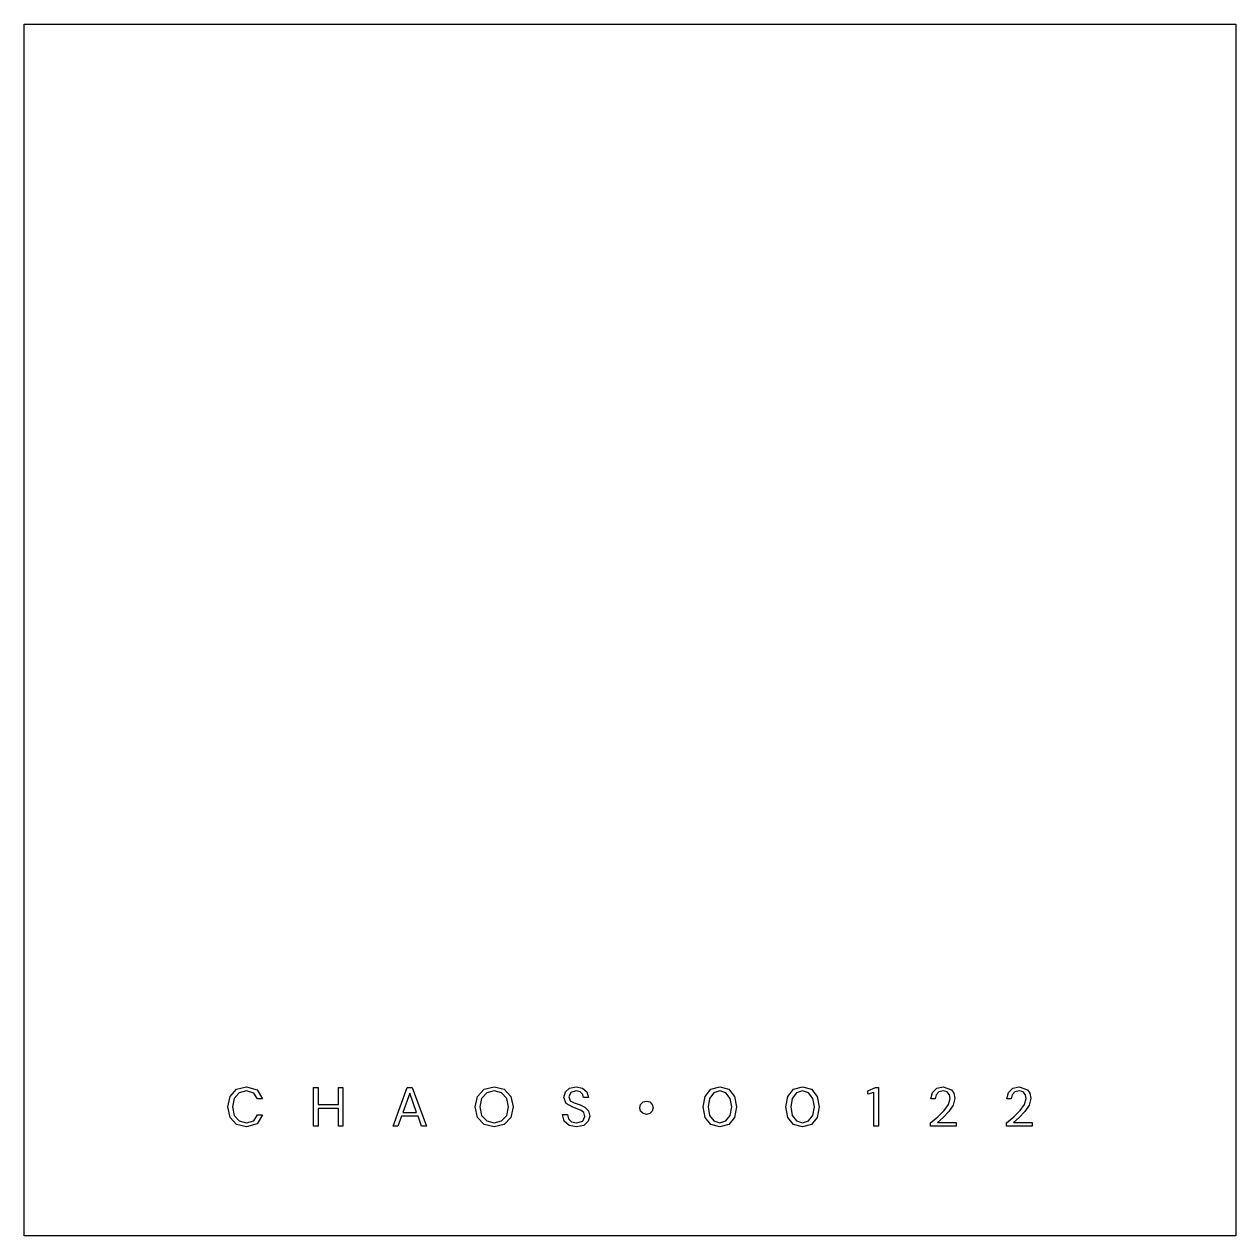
# Model space of a CAD drawing. Extents: x 0 to 92.4, y 0.2 to 92.6.
import ezdxf

# ---------------------------------------------------------------- set-up
doc = ezdxf.new("R2010")
doc.units = 0

msp = doc.modelspace()

# ---------------------------------------------------------------- linework, layer by layer
at = {"layer": 'Layer 1', "color": 7}
for points in [[(0, 92.6042), (92.427836, 92.6042), (92.427836, 0.176364), (0, 0.176364), (0, 92.6042)], [(0, 92.6042), (92.427836, 92.6042), (92.427836, 0.176364), (0, 0.176364), (0, 92.6042)], [(16.94655, 8.483031), (16.196896, 8.675956), (15.706314, 9.210635), (15.535438, 10.009898), (15.706314, 10.809161), (16.196896, 11.349352), (16.94655, 11.542277), (17.773373, 11.299742), (18.181273, 10.621747), (17.78991, 10.621747), (17.514302, 11.06272), (16.94655, 11.228084), (16.395334, 11.079256), (16.02602, 10.660332), (15.89924, 10.009898), (16.02602, 9.353951), (16.395334, 8.94054), (16.94655, 8.797224), (17.514302, 8.957076), (17.78991, 9.392536), (18.181273, 9.392536), (17.773373, 8.720053), (16.94655, 8.483031), (16.94655, 8.483031)], [(22.073393, 8.53264), (22.073393, 11.492668), (22.426171, 11.492668), (22.426171, 10.186287), (23.964063, 10.186287), (23.964063, 11.492668), (24.31684, 11.492668), (24.31684, 8.53264), (23.964063, 8.53264), (23.964063, 9.894143), (22.426171, 9.894143), (22.426171, 8.53264), (22.073393, 8.53264)], [(28.13518, 8.53264), (29.226587, 11.492668), (29.601413, 11.492668), (30.687308, 8.53264), (30.312481, 8.53264), (30.042386, 9.293318), (28.780102, 9.293318), (28.510006, 8.53264), (28.13518, 8.53264)], [(35.853359, 8.483031), (35.087169, 8.675956), (34.574539, 9.210635), (34.392638, 10.009898), (34.574539, 10.809161), (35.087169, 11.349352), (35.853359, 11.542277), (36.614037, 11.349352), (37.126667, 10.809161), (37.308568, 10.009898), (37.126667, 9.210635), (36.614037, 8.675956), (35.853359, 8.483031), (35.853359, 8.483031)], [(35.853359, 8.797224), (36.421111, 8.94054), (36.806962, 9.353951), (36.944766, 10.009898), (36.806962, 10.660332), (36.421111, 11.079256), (35.853359, 11.228084), (35.280095, 11.079256), (34.894244, 10.660332), (34.75644, 10.009898), (34.894244, 9.353951), (35.280095, 8.94054), (35.853359, 8.797224), (35.853359, 8.797224)], [(42.144072, 8.483031), (41.57632, 8.598786), (41.201493, 8.929515), (41.074713, 9.420097), (41.444028, 9.420097), (41.521198, 9.100392), (41.758221, 8.868882), (42.144072, 8.780687), (42.607093, 8.924003), (42.772457, 9.287805), (42.695287, 9.568925), (42.491337, 9.745314), (42.193681, 9.86107), (41.846415, 9.976825), (41.339297, 10.268969), (41.173932, 10.73199), (41.284175, 11.150914), (41.609392, 11.437546), (42.105487, 11.542277), (42.596068, 11.437546), (42.921286, 11.145402), (43.042553, 10.720966), (42.673239, 10.720966), (42.607093, 10.963501), (42.414167, 11.161939), (42.094462, 11.239109), (41.697587, 11.117841), (41.543247, 10.765063), (41.647978, 10.472919), (41.951146, 10.307554), (42.403143, 10.158726), (42.77797, 9.976825), (43.042553, 9.717754), (43.141772, 9.304342), (43.031529, 8.907467), (42.695287, 8.598786), (42.144072, 8.483031), (42.144072, 8.483031)], [(53.068834, 8.483031), (52.390838, 8.675956), (51.949866, 9.210635), (51.801038, 10.009898), (51.949866, 10.809161), (52.390838, 11.349352), (53.068834, 11.542277), (53.741317, 11.349352), (54.176777, 10.809161), (54.331117, 10.009898), (54.176777, 9.210635), (53.741317, 8.675956), (53.068834, 8.483031), (53.068834, 8.483031)], [(53.068834, 8.797224), (53.531855, 8.94054), (53.85156, 9.353951), (53.972827, 10.009898), (53.85156, 10.660332), (53.531855, 11.079256), (53.068834, 11.228084), (52.605812, 11.079256), (52.280595, 10.660332), (52.16484, 10.009898), (52.280595, 9.353951), (52.605812, 8.94054), (53.068834, 8.797224), (53.068834, 8.797224)], [(59.377134, 8.483031), (58.699138, 8.675956), (58.258166, 9.210635), (58.109338, 10.009898), (58.258166, 10.809161), (58.699138, 11.349352), (59.377134, 11.542277), (60.049617, 11.349352), (60.485077, 10.809161), (60.639417, 10.009898), (60.485077, 9.210635), (60.049617, 8.675956), (59.377134, 8.483031), (59.377134, 8.483031)], [(59.377134, 8.797224), (59.840155, 8.94054), (60.15986, 9.353951), (60.281127, 10.009898), (60.15986, 10.660332), (59.840155, 11.079256), (59.377134, 11.228084), (58.914112, 11.079256), (58.588895, 10.660332), (58.47314, 10.009898), (58.588895, 9.353951), (58.914112, 8.94054), (59.377134, 8.797224), (59.377134, 8.797224)], [(64.825637, 8.53264), (64.825637, 11.095793), (64.34608, 10.991062), (64.34608, 11.233597), (64.941392, 11.492668), (65.183927, 11.492668), (65.183927, 8.53264), (64.825637, 8.53264)], [(69.139883, 8.53264), (69.139883, 8.780687), (69.707636, 9.260245), (70.187193, 9.739802), (70.517923, 10.202823), (70.63919, 10.643796), (70.584068, 10.93594), (70.413192, 11.156426), (70.093487, 11.239109), (69.768269, 11.150914), (69.569832, 10.919404), (69.503686, 10.610723), (69.161932, 10.610723), (69.2832, 11.112329), (69.619441, 11.432034), (70.098999, 11.542277), (70.738409, 11.321791), (70.928234, 11.045839), (70.991968, 10.660332), (70.859676, 10.136677), (70.528947, 9.646096), (70.093487, 9.199611), (69.663538, 8.830296), (71.096699, 8.830296), (71.096699, 8.53264), (69.139883, 8.53264)], [(74.937383, 8.53264), (74.937383, 8.780687), (75.505136, 9.260245), (75.984693, 9.739802), (76.315423, 10.202823), (76.43669, 10.643796), (76.381568, 10.93594), (76.210692, 11.156426), (75.890987, 11.239109), (75.565769, 11.150914), (75.367332, 10.919404), (75.301186, 10.610723), (74.959432, 10.610723), (75.0807, 11.112329), (75.416941, 11.432034), (75.896499, 11.542277), (76.535909, 11.321791), (76.725734, 11.045839), (76.789468, 10.660332), (76.657176, 10.136677), (76.326447, 9.646096), (75.890987, 9.199611), (75.461038, 8.830296), (76.894199, 8.830296), (76.894199, 8.53264), (74.937383, 8.53264)], [(28.890345, 9.57995), (29.937655, 9.57995), (29.414, 11.046183), (28.890345, 9.57995)], [(47.465065, 9.431121), (47.211506, 9.497267), (47.024093, 9.684681), (46.957947, 9.93824), (47.024093, 10.197311), (47.211506, 10.384725), (47.465065, 10.45087), (47.724137, 10.384725), (47.906038, 10.197311), (47.972184, 9.93824), (47.906038, 9.684681), (47.724137, 9.497267), (47.465065, 9.431121), (47.465065, 9.431121)]]:
    msp.add_lwpolyline(points, close=True, dxfattribs=at)

doc.saveas('drawing.dxf')
